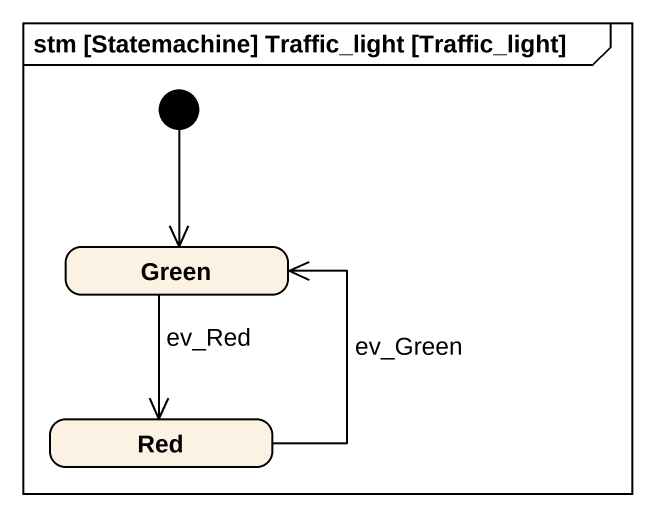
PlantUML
@startuml
mainframe stm [Statemachine] Traffic_light [Traffic_light]
hide empty description
state Green
state Red
[*] --> Green
Green --> Red : ev_Red
Red -up-> Green : ev_Green
@enduml
